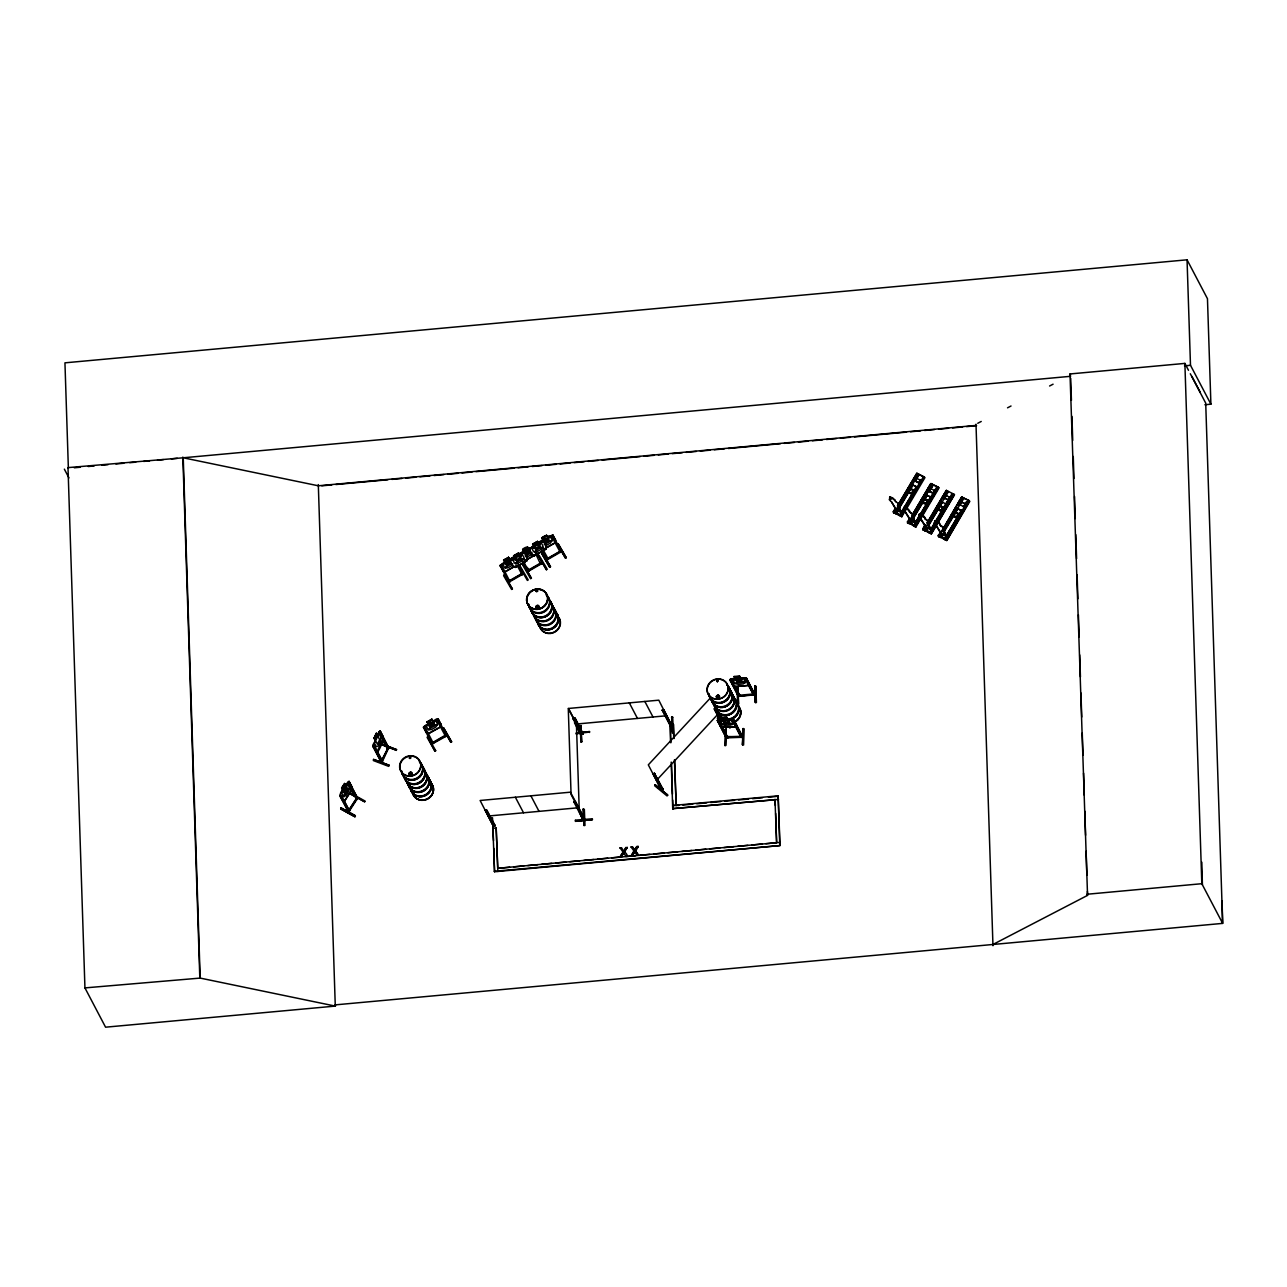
<?xml version="1.0" encoding="UTF-8"?>
<svg xmlns="http://www.w3.org/2000/svg" width="1287" height="1287" viewBox="0 0 1287 1287"><rect width="100%" height="100%" fill="white"/><g stroke="black" fill="none" stroke-linecap="round" stroke-linejoin="round"><path stroke-width="1.5" d="M378.491 734.459L377.734 735.601M508.687 581.74C512.033 581.193 506.547 581.274 508.992 582.303M521.589 574.259C526.528 572.715 518.371 575.804 522.956 572.747M527.043 570.608C532.738 570.286 524.694 567.969 524.308 561.663M535.601 553.587C541.409 565.604 538.754 561.792 542.374 563.256L527.96 571.541M540.62 563.561L542.245 562.532M560.907 551.093L546.525 559.523L547.506 558.156L548.085 559.459L547.506 558.059L548.31 559.137L543.339 550.112M546.589 559.459L547.635 558.703M345.286 790.121L346.927 784.41L346.171 789.558C351.206 786.244 348.89 791.618 345.785 790.894L344.096 796.766L344.932 791.457L341.908 792.181L345.527 789.993M347.538 782.432L349.115 781.434L351.818 786.566L351.528 790.025L344.61 800.707L342.792 800.514L340.058 795.157M342.648 800.417L344.723 800.981L351.785 790.057L351.818 786.566M432.078 743.5C432.416 740.154 433.349 746.267 431.676 742.808M717.438 720.463L718.838 719.53L717.229 720.447L726.351 737.885L727.831 737.757L719.562 721.573L718.017 722.168L719.546 722.136L727.879 737.676M719.932 725.578L722.94 727.364L735.891 726.882L736.405 724.935M721.428 717.519L726.994 717.358L721.428 717.519L722.65 719.674M725.546 745.463L726.109 729.037M726.318 729.359L725.369 729.375L724.774 745.575L725.707 745.543L726.045 729.053M727.992 719.272L726.833 717.438M733.059 721.75L734.604 721.138L733.059 721.75L741.392 737.467L742.872 737.338L733.912 719.803L718.838 719.706M735.891 726.882L736.598 725.112M741.215 737.306L740.765 736.18M741.039 737.306L733.075 721.187M742.47 744.739L743.114 728.555L742.502 744.739L743.58 745.044L744.176 728.844L743.066 728.555M589.398 732.078L575.9 733.815M576.351 732.866L589.526 731.579L576.335 732.914M354.939 816.811L340.685 808.912L354.939 816.762L355.292 815.701L341.007 807.882L355.453 816.022M341.087 808.252L355.292 815.701M581.322 734.153L580.775 735.086L581.627 733.461L568.5 708.461L658.799 700.176L671.476 725.353M583.22 818.757C585.295 819.497 581.595 818.612 583.445 817.165M583.671 817.084C578.555 818.291 585.102 816.634 584.201 819.594L571.074 794.417L568.275 708.445L581.483 734.04L582.705 733.493M410.296 756.949L409.99 758.252M409.861 758.091L410.537 757.013M409.427 773.76L410.537 772.57M409.716 774.388L410.907 774.645L411.373 772.972M411.695 773.841L410.778 772.457M536.116 591.328L536.518 590.492M536.518 607.03L536.582 606.032M717.776 680.823L717.567 680.163M717.889 695.575L716.73 696.364M717.422 681.579L718.21 680.501M716.859 696.396L717.985 697.715M717.808 695.463L719.031 696.862M718.999 696.444L718.243 697.699M357.657 798.294L356.226 799.372L356.933 797.232M356.226 799.372L357.239 797.795M655.196 785.118L667.567 794.948L655.131 784.764L654.681 785.762L667.1 795.977L667.567 794.948M374.614 747.168L382.48 761.035L381.789 762.708L373.021 745.768L378.845 731.949M581.209 734.282L580.501 732.77M575.45 803.925C575.16 798.149 580.952 818.693 583.606 819.642L583.236 816.618L581.531 816.778M584.282 819.24L583.96 817.325M522.892 573.423L508.59 581.611M527.718 571.042L542.277 562.612M529.102 570.865L528.297 569.691L528.844 570.302M559.797 551.914L561.132 551.061M561.357 551.866L560.923 550.45L559.861 551.85M445.254 735.778L446.669 735.07M546.155 540.974L549.549 536.631L547.602 540.62L552.043 540.926L546.83 541.586L545.012 545.061M381.644 760.279C383.687 760.553 379.038 763.931 381.644 760.279L388.272 747.409M388.867 747.747C387.837 752.123 386.309 745.382 388.513 747.425L381.225 762.177M382.191 760.858L380.936 761.791M387.258 748.358L387.886 747.007M538.111 543.243L552.895 534.958L555.598 540.106L554.761 542.969L543.404 549.549M555.517 539.945L554.922 542.969L543.323 549.404M440.057 726.914L440.974 724.195L438.191 718.918L436.068 719.32M440.283 727.058L428.651 733.429L426.142 732.383L428.748 733.574L440.283 727.058L440.894 724.05M526.64 560.746L527.316 557.979M526.737 560.907L527.573 558.043L524.243 552.059L528.812 549.436L530.694 553.008L526.11 555.63M534.459 555.727L531.772 554.665L534.378 555.855L545.688 549.195L546.348 546.412M545.768 549.34L546.605 546.492L543.822 541.2L538.642 543.452L537.548 541.377L532.625 544.16L533.719 546.219L529.07 549.533L531.853 554.81M508.027 563.256L503.297 563.577L507.512 564.012L505.405 568.082L508.767 563.835L512.87 563.963M340.621 793.13L340.106 795.382L348.68 812.081L349.646 810.81M896.685 512.532C897.57 511.936 897.2 511.132 898.101 510.649M911.389 522.731C911.196 522.458 912.081 520.173 912.531 521.332M926.817 529.89C925.787 529.568 927.863 528.056 927.316 528.04M926.962 529.745L926.334 529.617M942.454 536.599C940.733 535.746 944.111 535.199 942.615 534.185M662.725 788.384L661.293 789.832L648.31 764.848L710.183 698.197L721.267 719.304M662.853 789.269L654.311 773.165L653.265 774.307L661.743 790.347L663.014 789.172L662.226 788.754M373.552 759.41L388.931 765.202L373.552 759.41L373.343 760.553L388.706 766.376L388.931 765.202M504.198 574.983L512.451 588.979L511.615 589.446L503.635 575.659L504.295 574.903M504.311 575.209L512.194 588.738M531.209 578.04L530.646 578.764L522.651 564.993L523.31 564.205L531.467 578.281M531.306 578.313L523.246 564.607M541.682 553.442L542.342 552.654L550.498 566.73L549.678 567.197L541.682 553.442L549.662 567.181M542.31 552.67L550.498 566.73M435.778 750.771L427.686 736.647L434.958 751.19L435.585 750.466M942.406 534.411L942.744 534.137M530.517 548.439L527.268 552.332L522.313 552.879L526.528 553.313L525.176 555.904M409.861 758.558L410.875 757.898M536.229 590.62L536.566 591.827L537.789 591.087M536.566 590.958L537.451 591.087L536.406 590.974M536.55 606.772L537.499 605.968M538.32 607.126L536.325 607.11M538.416 607.335L537.387 605.646L538.223 606.177M348.809 809.829L348.085 811.968L357.432 797.506M349.227 810.311L341.328 795.253L340.009 796.267L348.584 812.242L347.908 811.067L349.388 810.263M356.338 799.034L356.853 797.377M342.889 789.961L341.715 792.921L343.597 796.492L345.897 795.704L348.697 791.36L349.404 787.499L347.522 783.928L345.688 785.617L344.594 783.397L341.586 788.046L342.76 790.041L341.731 787.95M748.069 685.408L749.131 683.204L748.23 685.456L735.183 686.647L732.48 684.909M376.335 733.252L374.002 738.207L375.289 740.089L374.453 743.194L376.319 746.766L378.298 745.817L380.469 741.199L380.839 737.194L378.957 733.622L377.461 735.456L376.335 733.252L374.163 738.271M381.225 762.354L373.069 746.814L373.697 745.446M379.375 733.381L380.566 732.223L379.922 733.574L388.014 749.291M382.915 739.623C369.884 764.317 384.427 745.286 382.641 736.18M387.789 748.889L381.483 762.145M388.513 747.425L387.709 748.728M396.042 750.096L380.679 744.272L396.251 750.241M396.219 750.418L396.589 749.565M897.393 510.44L898.487 511.084L897.859 510.344M911.566 522.795L910.182 523.005M927.814 527.75L927.621 527.59M941.682 535.971L942.422 536.406M671.782 725.241L670.559 725.224C674.71 725.015 668.243 723.68 670.591 726.029L662.258 710.327L663.754 709.62L671.894 725.788L670.414 725.884L662.226 709.764M508.236 563.03L511.486 558.88L509.539 562.869M737.95 695.221L740.154 696.17L731.82 680.63L730.292 680.775L731.788 680.067M431.724 724.822L434.909 720.72L432.947 724.678L437.403 725.015L432.175 725.643L428.796 729.874L430.92 725.804L426.689 725.369L431.837 724.854M544.208 544.337L545.559 541.763L541.36 541.328L546.299 540.781M529.874 549.694L528.571 552.171L531.386 552.348M375.16 741.071L374.662 742.583M625.804 847.425L623.905 851.302L625.965 847.763L627.268 847.634L625.965 847.763M636.792 846.428L634.893 850.289L636.952 846.749L638.239 846.621L636.952 846.749M620.334 856.466C628.619 844.916 616.988 859.217 621.621 856.354L623.712 852.75C625.997 858.204 629.697 856.145 624.436 851.769L627.091 847.313M634.893 850.289L632.48 846.814L631.129 846.943C638.802 849.211 628.506 857.062 632.593 855.34L634.7 851.737L637.162 855.26M889.574 497.409L890.668 499.501L889.816 496.782L892.969 498.085L895.72 501.624A5.743 1.223 30.6 0 1 898.342 505.18L901.27 512.178M890.845 499.211A5.743 1.223 30.6 0 0 891.457 501.769L896.219 510.054L901.093 512.483L898.165 505.485M895.72 501.624L894.626 499.517M907.592 491.023L894.497 513.191L893.291 511.631L895.639 507.641L893.934 512.821M893.387 512.66L895.366 509.218M897.425 505.839L916.859 473.246L897.57 505.904M895.382 509.99L893.822 512.644L901.817 516.779M896.621 508.735L894.272 512.709L893.291 511.631M897.345 507.995L917.631 473.97L916.955 473.455L924.983 477.557L901.785 516.763M909.571 487.612L915.636 477.38M895.35 512.001L897.586 513.095C900.385 517.406 895.784 510.939 896.251 513.69L895.35 512.001L907.866 491.151M909.925 487.773L911.888 484.33M913.947 480.952L915.926 477.509M897.972 508.317L908.043 491.264M910.07 487.853L912.081 484.443M914.092 481.032L916.103 477.622M898.68 514.446L895.559 511.647L897.216 513.256M898.76 508.703L912.869 484.829M918.982 474.646L914.88 481.418L919.079 474.678L918.114 474.211M898.905 508.767L913.03 484.909M903.699 507.705L907.496 509.073L909.684 512.21A5.743 1.223 30.6 0 1 912.29 515.765L915.218 522.763L910.343 520.35L905.404 512.355A5.743 1.223 30.6 0 1 904.809 509.797C901.013 504.214 910.118 509.073 909.861 511.904A5.743 1.223 30.6 0 1 912.467 515.476L915.395 522.458L910.52 520.045L905.581 512.049A5.743 1.223 30.6 0 1 904.986 509.491L903.876 507.4M923.471 476.817L899.372 515.588L916.376 486.518M918.419 483.14L920.398 479.697M901.849 512.29L916.955 486.711M918.966 483.301L920.977 479.89M899.71 510.263L902.943 511.277L900.45 515.781L900.031 514.961L901.125 516.264M903.249 510.875L912.483 495.608M915.33 490.411L917.518 487.081M919.352 483.59L921.54 480.26M903.731 511.132L924.163 476.866L916.859 473.246M900.852 516.312L924.163 476.866M912.708 514.494L930.984 483.542L938.287 487.162L914.8 526.496L915.926 527.059L907.415 521.911C915.282 509.491 902.863 531.064 909.684 519.61M912.563 514.414L930.646 483.687L938.545 487.483L922.425 514.768M907.946 522.924L909.507 520.27M911.952 516.216L930.984 483.542M910.762 519.031L908.413 523.005L907.415 521.911M911.469 518.291L931.691 484.234M921.717 501.303L908.622 523.471L907.528 522.94M923.712 497.892L929.777 487.66M909.957 521.943L921.991 501.447M924.05 498.069L926.029 494.626M928.072 491.248L930.051 487.805M912.113 518.597L922.184 501.544M924.195 498.133L926.206 494.723M928.217 491.312L930.244 487.902M910.311 523.326L911.373 523.503L910.359 522.812M926.994 495.109L912.901 518.983L927.171 495.189M929.005 491.698L933.188 484.958L929.15 491.779M910.697 523.616L909.491 522.281L912.612 525.096L911.92 523.037L909.684 521.927L912.821 524.742M911.646 520.978L911.759 520.704M941.843 510.456L930.598 529.6L925.723 527.187L920.784 519.192A5.743 1.223 30.6 0 1 920.189 516.634C916.392 511.036 925.498 515.894 925.24 518.741A5.743 1.223 30.6 0 1 927.847 522.297L930.774 529.295L925.9 526.882L920.961 518.886A5.743 1.223 30.6 0 1 919.964 518.098M913.561 525.9L930.694 496.911M932.56 493.42L934.716 490.09M936.984 486.695L937.66 487.13L936.984 486.615L913.416 525.82M915.974 522.586L931.08 497.007M933.091 493.597L935.102 490.186M915.25 526.544L914.719 525.546L917.068 521.557L913.85 520.559M926.608 505.888L914.719 525.546M929.455 500.707L931.643 497.361M933.493 493.886L935.681 490.54M915.234 526.624L920.285 518.017M922.296 514.687L938.416 487.323L939.108 487.837L915.861 527.043M915.379 526.705L920.414 518.178M930.598 529.6L927.67 522.602A5.743 1.223 30.6 0 0 925.063 519.047L924.13 516.634M953.78 494.16L954.487 494.675L931.321 533.896L923.326 529.761L922.795 528.748L925.144 524.758L923.052 529.842M926.93 522.956L946.363 490.363L953.924 494.305L937.805 521.589M925.321 526.383L923.439 529.938M927.316 523.053L946.363 490.363M927.46 523.117L946.524 490.669L925.015 528.603L925.755 530.807L926.592 530.131M926.125 525.852L923.776 529.842L922.795 528.748M928.313 523.616L937.37 508.268M939.381 504.858L941.392 501.463M943.419 498.053L948.02 491.425M924.468 530.55L926.479 527.139M928.345 523.648L937.563 508.381M939.43 504.89L941.585 501.56M943.451 498.069L947.441 491.232M926.737 527.091L924.854 530.646M928.747 523.761L948.422 491.714M928.892 523.825L941.971 501.657M943.998 498.246L946.009 494.835M928.281 525.82L942.374 501.946M944.385 498.536L946.395 495.125M926.511 530.405L926.013 529.761M928.426 525.884L942.551 502.027M944.529 498.6L946.572 495.205M927.09 530.212L925.063 528.764L927.991 531.917L924.854 529.118M934.619 520.849L938.85 522.94L940.524 525.691A5.743 1.223 30.6 0 1 943.146 529.247L946.074 536.245L941.199 533.832L936.244 525.836A5.743 1.223 30.6 0 1 935.649 523.278L934.684 520.672M943.902 507.078L949.903 496.814M931.209 529.343L942.422 510.649M944.304 507.175L952.107 493.5M934.764 524.581L929.809 533.156L934.941 524.662M936.775 521.171L946.846 504.118L936.92 521.251M952.975 493.935L929.343 532.818M935.665 524.855L930.308 533.413L935.215 524.806M934.555 521.187L937.306 521.46L947.296 504.343M949.356 500.965L952.332 495.817M937.419 521.492L953.522 494.208M935.794 524.999L930.228 533.365M954.391 494.642L931.289 533.88M939.43 523.6L937.306 521.46M940.524 525.691L939.607 523.294M938.255 535.392L941.183 531.692L939.253 536.486L938.255 535.392L938.802 536.406L946.798 540.54L969.384 500.965M938.513 536.502L961.486 497.168L969.143 500.643L961.823 497.023L938.915 536.599M940.926 533.188L961.823 497.023M941.199 533.832L936.421 525.53A5.743 1.223 30.6 0 1 935.44 524.742M943.339 530.067L956.563 507.963L943.5 530.131M958.429 504.488L962.065 497.377M939.381 536.936L941.489 533.542M958.606 504.552L962.467 497.667M939.944 537.194L941.762 533.687M943.821 530.308L956.868 508.108M958.928 504.729L960.89 501.286M942.213 533.735L940.717 537.58M943.966 530.373L963.883 498.359M944.352 530.469L957.448 508.317M959.458 504.906L961.486 501.496M941.907 536.743L943.468 538.577L940.33 535.762L941.987 537.065M943.741 532.464L958.011 508.671M959.861 505.18L962.049 501.85M941.569 537.065L940.54 535.408L943.661 538.223M945.285 537.596L957.319 517.101M959.378 513.722L961.341 510.279M963.4 506.901L966.376 501.753M945.43 537.676L957.512 517.213M959.523 513.803L961.534 510.392M963.545 506.981L965.556 503.571M968.371 500.546L944.224 539.269L945.366 539.832M962.322 510.778L945.285 539.816L962.499 510.842M964.333 507.368L966.344 503.957M964.478 507.432L966.521 504.021M969.256 500.804L945.768 540.057L962.773 510.987M964.832 507.609L967.808 502.461M945.832 540.073L969.143 500.643M969.867 501.303L946.765 540.54M627.268 847.634L624.436 851.769M631.322 855.469L634.024 850.948M635.408 850.755C644.417 862.049 630.035 848.825 638.079 846.299M635.585 851.077L638.239 846.621M493.227 833.783L492.503 817.695M580.984 725.643L581.772 741.811L580.839 741.907L580.26 725.755M341.747 788.127L344.755 783.493L345.608 785.311M342.728 789.864L340.556 793.13L349.115 781.434M345.527 785.537L347.699 782.399M348.15 783.67L349.469 782.673L348.648 783.944L356.982 799.388M341.007 807.882L340.701 808.96M350.868 793.226L350.354 794.015L364.607 801.865L365.122 801.077L350.836 793.21M348.89 809.99L356.016 798.97M357.319 797.843L348.053 811.743L349.597 810.665M348.68 812.081L357.641 798.213L348.954 781.338M655.131 784.764L667.744 795.269M522.329 561.18L527.67 570.978M431.756 743.58L433.14 742.647M409.604 757.287L409.298 758.333M536.196 590.653L537.451 590.218M536.904 591.296L537.258 590.427M716.939 680.308L717.213 681.708M381.917 762.435L388.803 747.618M508.944 582.239L500.064 565.492L504.794 561.969L503.603 560.086L508.59 557.432L503.603 560.086M520.382 553.233L519.079 554.794M539.51 541.827L538.384 543.323L541.216 542.696L543.082 546.267L541.425 549.195L536.84 551.785L533.574 551.64L531.708 548.069L533.832 546.042M515.331 567.422L526.801 560.746L515.331 567.422L512.821 566.377L510.038 561.084C510.038 557.544 529.52 551.576 522.667 553.153M513.786 555.694L514.88 557.754L510.038 561.084M529.166 549.678L530.389 547.989M446.042 734.7C446.718 739.542 443.468 732.544 446.927 735.794L432.126 744.015L423.439 727.252L428.201 723.761M424.742 725.836L423.439 727.252M492.776 824.935C494.948 822.988 495.752 827.332 493.146 826.125M493.146 825.53L494.755 825.948M738.127 695.205L740.138 695.607M738.432 695.768L729.97 679.616M753.683 695.012L755.179 694.224L738.32 696.412L729.777 679.6L735.183 678.458M754.97 694.867L746.428 678.056L731.177 678.748M364.671 801.672L350.209 793.661M725.723 736.598L727.605 736.55L727.654 737.741L725.739 737.242L726.351 737.885L742.744 737.258L733.735 719.835L731.724 719.417M717.438 720.286L725.884 737.161L727.895 737.113M742.744 737.258L726.077 736.502M653.699 774.661L654.745 773.519M727.847 719.353L730.952 719.916L732.834 723.487L730.855 725.096L725.675 725.241L722.087 723.777L714.092 708.783L715.138 707.657L721.685 719.658M720.656 720.8L714.526 709.137L715.572 708.011M717.567 717.921L721.17 719.996L718.001 717.454M720.43 720.607L717.438 718.146L718.066 717.438M662.902 789.076L661.759 789.574M729.681 728.04L730.485 727.67M656.483 780.405L718.339 713.754M896.991 512.709L896.508 512.628M738.963 680.55L742.76 678.362L740.395 680.887L745.286 682.737L739.494 681.386L735.665 683.687L738.094 681.08L733.445 679.295L738.77 680.485M521.798 553.458L523.906 551.431L522.812 549.356M540.83 541.907L542.937 539.864L541.65 537.837C546.927 533.783 547.345 537.709 552.75 535.086M514.8 557.609L512.676 559.62L514.543 563.191L517.808 563.336L522.393 560.746L524.05 557.834L522.168 554.263L519.385 555.003M896.09 512.644L896.717 512.886M923.953 516.94L919.079 514.527M580.517 732.947L580.775 734.797M378.845 732.094L380.196 730.952L382.882 736.084L382.995 739.735M379.021 732.158L380.132 731.145M508.285 581.048L508.751 582.255L523.375 573.873L517.921 563.513M509.732 581.145L509.443 580.308L510.247 581.386M509.974 581.644L501.93 565.926L500.305 566.216L501.657 565.443M542.02 562.853L541.586 562.081L542.374 563.256M542.519 563.239L536.952 552.815M446.428 735.392L431.837 743.452M661.019 789.414L662.821 788.545M538.256 607.432L537.451 607.689M410.328 758.156L410.537 757.786M525.74 556.788L527.799 553.137L532.319 553.024M729.777 679.777L731.306 678.812M541.747 537.982L546.637 535.183M523.712 551.447L522.619 549.388C527.96 544.272 528.378 550.627 533.783 546.364M539.398 541.811L542.744 539.897M508.365 557.432L509.459 559.491L514.607 557.174L512.725 557.625M523.825 551.27L520.286 553.217L533.719 546.637M538.368 543.967L539.993 543.677M551.64 536.373L553.265 536.068L551.914 536.84L560.328 552.445M519.321 555.534L520.672 554.761M532.609 547.924L537.435 547.377L540.685 543.259L538.738 547.216L543.178 547.554L537.966 548.182L534.668 552.445L536.695 548.359L532.448 548.005L533.96 547.088M545.157 544.079L549.726 541.457L547.844 537.886L543.275 540.508L546.428 546.573M511.663 563.706L507.094 566.328L505.212 562.757L509.797 560.135L512.982 566.264M545.961 545.608L550.53 542.985L552.171 540.057L550.305 536.486L547.522 537.242L546.428 535.183M512.467 565.234L507.898 567.857L504.649 567.728L502.767 564.156L504.89 562.113L503.796 560.054M526.914 557.158L531.499 554.552M513.481 566.94L505.26 571.653L502.75 570.608L505.437 571.669L516.859 565.218M524.292 560.955L535.875 554.52L524.372 561.116M557.287 544.095L565.443 558.172L566.264 557.705L558.268 543.934L557.368 544.063M520.221 566.2L519.224 566.344L527.38 580.421L528.217 579.954L520.189 566.167M538.239 555.662L546.412 569.739L547.232 569.256L539.205 555.485M538.416 555.984L539.253 555.501M547.812 558.252L559.443 551.608M509.765 580.501L521.38 573.857L521.862 574.742M528.78 569.819L540.395 563.159M514.591 557.625L513.593 555.711L518.516 552.943L519.465 555.164L522.699 553.056M513.883 555.839L518.468 553.249M543.822 541.2L530.276 547.972M534.282 555.711L545.833 549.195M428.008 723.793L426.994 721.878L431.917 719.095L432.915 721.01M427.284 721.991L431.869 719.401M432.786 721.17L436.18 719.369M424.839 725.852L438.191 718.918M437.017 720.463L438.642 720.173L437.29 720.945L445.688 736.55L444.723 735.537L433.156 742.277M442.792 728.136L450.772 742.309L451.608 741.827L443.677 728.008L451.56 741.811M442.873 728.49L443.709 728.024M450.884 742.181L451.512 741.827M977.734 423.278L981.241 421.46M1007.528 407.818L1011.035 406M1049.581 386.003L1053.088 384.186M992.937 944.481L1087.547 895.382L1087.418 891.376M541.36 549.629L547.039 560.054L546.299 558.719M509.282 580.373L510.022 581.708M532.786 612.178L532.85 612.049A10.698 9.878 -27.7 0 0 547.844 620.141A10.698 9.878 -27.7 0 0 550.723 603.49M405.807 778.892L405.92 778.86A10.666 9.862 -27.7 0 0 420.769 786.647A10.666 9.862 -27.7 0 0 423.648 770.044A10.763 9.942 -27.7 0 1 420.849 786.824A10.763 9.942 -27.7 0 1 405.92 778.86M432.673 742.149L433.639 743.162L433.075 742.116M558.188 543.951L566.232 557.673M538.529 555.855L546.412 569.739M565.54 558.043L557.512 544.288M442.985 728.362L450.965 742.149M546.878 560.022L561.422 551.624L552.67 534.925M521.299 573.696L522.216 574.629L521.525 573.375M942.937 534.636L943.274 534.395M942.357 536.309L941.344 535.875M582.866 732.753L583.011 734.057L574.999 717.76L572.651 717.953L581.451 734.909M670.817 742.824L670.559 725.144M755.099 694.916L754.536 693.516L753.104 694.546M754.552 694.417L754.536 693.613M720.221 720.205L722.65 719.497L721.653 717.583M531.274 548.037L528.474 548.809L527.397 546.734M509.459 559.491L512.242 558.735M580.839 741.875L581.772 741.811M737.113 688.046L737.998 687.998L738.529 704.118L737.58 704.214L737.113 688.046L737.998 687.998M583.011 734.057L583.124 732.898M740.878 736.051L742.953 736.695L726.045 737.242M410.794 774.436L409.363 773.632M349.501 810.81L348.455 810.038M387.87 746.862L388.722 747.956L380.019 732.013M581.837 734.089L583.172 733.88L575.016 718.323L573.471 717.905M662.258 710.327L663.786 710.183M672.361 733.172L671.669 717.052L672.281 724.468M673.294 731.611L672.699 717.261L671.621 717.052M671.911 717.309L672.731 717.293M494.948 825.305L486.615 809.78L485.086 809.925L493.275 826.029L480.115 800.482L570.414 792.181L584.137 817.792M485.102 810.488L486.631 810.327L494.98 825.868L493.275 826.029M573.841 801.785L575.369 801.64L583.574 817.888L582.03 817.888L573.841 801.785L575.402 802.187M583.284 809.073L584.346 809.298L584.99 825.417L584.041 825.498L583.284 809.073L584.041 825.498M575.273 820.157L592.374 818.789L592.406 819.69L575.482 821.347L592.39 819.626M1204.889 404.745L1210.906 404.182L1207.463 298.697L1187.048 259.813L64.945 362.837L68.372 468.339L68.002 467.615L183.237 457.786L200.177 978.088L335.28 1006.096L335.247 1004.874L1222.65 923.39L1222.071 900.755M1087.547 895.382L1070.012 373.954L1184.877 363.401L1188.496 370.302M74.324 467.792L80.261 467.245M88.176 466.521L94.128 465.974M102.043 465.25L107.979 464.704M115.91 463.98L123.825 463.24M129.762 462.693L135.714 462.162M143.629 461.422L149.565 460.875M157.497 460.151L163.433 459.604M171.348 458.88L177.3 458.333M1070.639 376.303L183.237 457.786L318.339 485.794L976.029 425.418M1184.507 365.862L1190.491 365.299L1210.906 404.182M321.798 485.826L331.805 484.909M335.81 484.539L387.886 479.761M391.891 479.391L401.898 478.474M405.904 478.104L415.91 477.187M419.916 476.817L429.938 475.9M433.944 475.53L443.951 474.613M447.956 474.243L457.963 473.326M461.969 472.956L471.991 472.039M475.997 471.669L514.044 468.178M518.05 467.808L528.056 466.891M532.062 466.521L542.068 465.604M546.074 465.234L556.097 464.317M560.086 463.947L570.109 463.03M574.115 462.66L584.121 461.743M588.127 461.373L598.149 460.456M602.139 460.086L640.186 456.595M644.192 456.225L654.214 455.308M658.22 454.938L668.226 454.021M672.232 453.651L682.239 452.734M686.244 452.364L696.267 451.447M700.273 451.077L710.279 450.16M714.285 449.79L724.291 448.873M728.297 448.503L780.372 443.725M784.378 443.355L794.385 442.438M798.39 442.068L808.397 441.151M812.403 440.781L822.425 439.864M826.431 439.494L836.437 438.577M840.443 438.207L850.45 437.29M854.455 436.92L906.531 432.142M910.536 431.772L920.543 430.839M924.549 430.485L934.555 429.552M938.561 429.198L948.583 428.265M952.589 427.911L962.596 426.978M966.601 426.624L976.608 425.691M734.974 678.587L733.96 676.495L739.526 675.981L740.524 677.895L744.127 677.75M745.318 678.828L746.846 678.683L745.334 679.391L753.378 694.53M735.183 686.486L748.23 685.456M755.871 686.341L754.793 686.116L755.871 686.357L756.402 702.477L755.453 702.573L754.761 686.116L755.453 702.573M739.928 695.205L753.088 693.999M755.292 702.235L754.89 686.132M576.673 724.018L666.956 715.717M673.97 738.577L673.519 724.758L669.98 724.581L670.559 742.342M670.237 725.064L673.519 724.758M488.288 816.022L578.587 807.737M497.715 867.551L496.187 827.991L492.905 828.297L494.546 871.766L780.002 845.559L778.152 795.816L672.618 805.501L678.844 805.437M682.818 805.067L692.776 804.166M696.766 803.796L706.724 802.879M710.697 802.509L720.656 801.592M724.645 801.238L734.604 800.321M738.577 799.951L748.535 799.034M752.525 798.68L762.483 797.763M768.452 797.216L776.415 796.476M671.203 762.081L672.715 808.638L778.506 799.436M672.715 808.638L774.533 799.79M621.492 847.827L620.141 847.956L621.492 847.827L623.905 851.302M631.129 846.943L632.48 846.814M637.001 854.938L638.368 854.825M499.742 868.146L509.749 867.229M513.754 866.859L523.761 865.942M527.767 865.572L537.773 864.655M541.763 864.285L551.769 863.368M555.775 862.998L565.781 862.081M569.787 861.711L579.793 860.794M583.799 860.424L593.806 859.507M597.795 859.137L607.802 858.22M611.808 857.85L621.814 856.933M625.82 856.563L635.826 855.646M639.832 855.276L649.838 854.359M653.828 853.989L663.835 853.072M667.84 852.702L677.847 851.785M681.853 851.415L691.859 850.498M695.865 850.128L705.871 849.211M709.861 848.841L719.867 847.924M723.873 847.57L733.88 846.637M737.885 846.283L747.892 845.35M751.898 844.996L761.904 844.063M765.894 843.709L775.9 842.792M494.305 871.283L780.002 845.559M1086.952 894.256L1201.817 883.702L1222.65 923.39L1205.71 403.104L1190.314 373.761M68.002 467.615L84.942 987.901L200.177 978.088M412.387 791.232L412.339 791.087A10.763 9.942 -27.7 0 0 427.284 799.05A10.763 9.942 -27.7 0 0 430.18 782.303A10.666 9.862 -27.7 0 1 427.187 798.873A10.666 9.862 -27.7 0 1 412.371 790.974M723.085 718.516L726.415 718.419L723.085 718.516A10.891 10.055 -27.7 0 1 719.095 715.154M735.714 726.833L722.94 727.187L720.125 725.385M727.686 736.711L740.862 736.341M536.422 606.82L537.564 607.898M717.647 679.97L717.889 680.791M717.454 681.724L716.666 680.437L718.226 680.324M756.289 702.445L755.775 686.325M581.788 817.39L584.314 818.114M494.305 824.694L494.626 826.077M738.625 696.396L755.035 694.803L746.267 678.104M922.908 529.777L923.905 530.276M924.275 530.437L925.466 530.952M928.941 532.721L929.906 533.188M938.336 536.389L939.478 536.952M945.688 540.009L944.996 538.738L945.43 539.543M744.079 677.815L746.428 678.056M377.606 751.335L375.724 750.884L373.117 745.623M889.928 497.072L894.449 499.823M896.267 512.886L897.087 513.014M897.023 512.451L897.2 512.516M718.114 695.463L719.015 696.299M717.583 697.634L716.875 697.184L717.728 697.699M540.749 563.384L541.039 563.947M522.023 574.645L517.213 565.524M923.953 477.075L901.173 516.36M380.196 730.952L388.803 747.988M375 740.122L374.115 738.111M387.178 748.519L388.32 749.034L387.258 748.68M373.584 743.564L373.021 745.768M373.069 746.814L374.244 745.64L382.496 761.421M380.855 761.952L381.998 762.467M389.108 765.54L373.648 759.732M512.821 566.377L515.427 567.294M897.779 510.472L898.487 511.116L897.747 510.746M895.961 513.835L895.221 513.368L918.516 474.308M900.546 510.826L903.474 512.29L902.943 511.277M944.69 534.041L948.455 536.052L944.063 533.88M928.603 527.22L932.978 529.407L931.885 528.104L932.303 528.909M941.376 533.526L946.251 535.939L943.323 528.957A5.743 1.223 30.6 0 0 940.7 525.386M914.687 521.122L917.615 522.57L917.068 521.557M357.641 798.213L356.596 797.441M933.204 484.958L932.512 484.443L909.346 523.664L910.054 524.179M720.672 720.479L717.438 718.146M538.207 605.887L538.642 606.756M387.419 749.018L382.11 738.561M631.29 847.264L634.185 851.27M620.141 847.956L623.198 852.284M753.329 694.964L753.651 694.288M891.457 501.769L896.395 509.765M523.375 573.873L522.731 572.715L523.294 574.115M512.676 557.368L500.064 565.492M509.507 559.185L508.494 557.271M537.548 541.377L532.625 544.16M519.514 554.858L518.516 552.943M423.696 727.975L425.321 727.702L433.413 743.484M434.958 751.238L427.107 737.354L427.718 736.631M1191.891 376.383L1200.176 392.149M1070.012 373.954L1070.607 375.08M965.218 507.287L958.011 503.86M951.318 497.972L944.111 494.546M958.429 518.774L951.222 515.347M947.393 504.601L940.202 501.19M945.302 508.14L938.094 504.713M935.939 491.135L928.731 487.725M921.814 480.855L914.607 477.429M927.573 505.292L920.366 501.866M940.62 531.418L941.151 532.432M915.797 491.023L908.59 487.596M913.448 494.996L906.241 491.586M930.63 533.381L929.536 532.078L929.954 532.898M919.256 514.221L920.366 516.328A5.743 1.223 30.6 0 0 919.24 517.39M927.3 529.874L928.2 531.563M748.037 684.008L753.474 694.385M734.185 676.544L735.199 678.635L732.753 679.52L734.62 683.091L738.207 684.378L743.387 683.896L745.366 682.11L743.484 678.539L740.379 678.152L739.526 676.158M735.424 686.985L740.154 696.17M738.529 704.118L737.837 687.676M743.307 728.796L742.599 744.771M779.906 842.422L497.747 868.323M644.835 701.447L652.992 717.004M629.311 702.879L637.483 718.436M547.731 558.091L548.31 559.137M537.419 541.537L538.497 543.597M654.311 773.165L662.918 789.317M532.818 544.128L533.912 546.203M529.247 549.469L532.014 554.713M524.629 552.863L527.397 558.124M528.7 569.642L529.279 570.688M517.728 553.877L514.784 555.55M500.241 565.411L502.992 570.656M574.452 722.731L580.871 735.134M634.7 851.737L632.593 855.34M623.712 852.75L621.621 856.354M530.887 795.816L539.044 811.373M515.363 797.232L523.536 812.789M438.047 719.031L446.734 735.955M492.905 828.297L493.532 840.491M431.788 719.256L432.866 721.315L435.666 720.575L437.548 724.147L435.891 727.058L431.306 729.649L428.04 729.504L426.158 725.932L428.281 723.905L427.187 721.846M423.616 727.187L426.383 732.432M497.844 871.46L496.187 827.991M376.287 733.477L377.284 735.392M348.986 782.399L357.689 798.455M350.868 788.851L356.724 799.645M344.466 801.898L349.002 810.537M64.35 469.144L68.951 477.911M84.942 987.901L105.566 1027.187L335.44 1006.08L335.408 1004.857M575.45 821.219L575.45 820.446M672.425 728.056L672.57 731.643M589.526 731.579L589.559 732.48M580.871 725.418L581.499 741.521M573.23 717.889L573.294 719.353M1187.048 259.813L1190.491 365.299M1184.877 363.401L1201.817 883.702M1070.72 378.314L1071.428 400.354M1071.958 416.393L1072.731 440.444M1073.261 456.483L1073.969 478.523M1074.565 496.557L1075.272 518.597M1075.803 534.636L1076.592 558.687M1077.106 574.726L1077.895 598.777M1078.409 614.8L1079.133 636.856M1079.713 654.89L1080.437 676.93M1080.951 692.969L1081.74 717.02M1082.254 733.043L1082.978 755.099M1083.574 773.133L1084.281 795.173M1084.812 811.212L1085.584 835.263M1086.115 851.286L1086.888 875.337M975.996 424.195L992.969 945.704M778.152 795.816L779.761 845.06M775.401 805.598L774.967 799.243L776.624 842.712L775.659 813.416M739.832 695.044L739.977 696.187M674.678 760.295L676.158 805.678L674.42 759.797M673.278 724.275L673.728 738.094M671.524 764.542L672.49 794.143M672.683 800.064L672.972 809.121M576.431 724.002L579.23 809.973M493.79 848.31L494.546 871.766M318.307 484.572L335.28 1006.096M182.851 457.062L199.791 977.364M1201.833 862.193L1202.412 884.829M548.809 599.485A10.891 10.055 -27.7 0 1 545.881 616.425A10.891 10.055 -27.7 0 1 530.775 608.365M548.841 599.839A10.73 9.926 -27.7 0 1 547.168 615.862A10.73 9.926 -27.7 0 1 531.499 611.164M550.563 603.233A10.666 9.862 -27.7 0 1 547.683 619.851A10.666 9.862 -27.7 0 1 532.866 611.952M546.444 594.964A10.891 10.055 -27.7 0 1 543.516 611.92A10.891 10.055 -27.7 0 1 528.41 603.86M550.209 601.045A10.73 9.926 -27.7 0 1 544.288 616.376A10.73 9.926 -27.7 0 1 530.678 607.882M546.589 595.543A10.73 9.926 -27.7 0 1 543.693 612.258A10.73 9.926 -27.7 0 1 528.796 604.311M548.696 599.259A10.891 10.055 -27.7 0 1 545.768 616.2A10.891 10.055 -27.7 0 1 530.662 608.14M546.219 594.819A10.73 9.926 -27.7 0 1 544.546 610.842A10.73 9.926 -27.7 0 1 528.86 606.161M555.244 611.711A10.891 10.055 -27.7 0 1 552.3 628.651A10.891 10.055 -27.7 0 1 537.194 620.591M558.912 617.599A10.73 9.926 -27.7 0 1 552.976 632.931A10.73 9.926 -27.7 0 1 539.366 624.436M555.26 612.065A10.73 9.926 -27.7 0 1 553.587 628.088A10.73 9.926 -27.7 0 1 537.918 623.407M558.719 617.39A10.666 9.862 -27.7 0 1 552.815 632.609A10.666 9.862 -27.7 0 1 539.301 624.179M552.622 605.791A10.666 9.862 -27.7 0 1 548.021 620.479A10.666 9.862 -27.7 0 1 533.655 615.138M552.863 607.191A10.891 10.055 -27.7 0 1 551.174 623.439A10.891 10.055 -27.7 0 1 535.279 618.693M556.627 613.272A10.73 9.926 -27.7 0 1 551.994 628.056A10.73 9.926 -27.7 0 1 537.532 622.683M553.008 607.77A10.73 9.926 -27.7 0 1 550.128 624.485A10.73 9.926 -27.7 0 1 535.215 616.537M555.115 611.486A10.891 10.055 -27.7 0 1 552.187 628.442A10.891 10.055 -27.7 0 1 537.081 620.382M552.638 607.062A10.73 9.926 -27.7 0 1 550.965 623.069A10.73 9.926 -27.7 0 1 535.279 618.387M424.807 770.897A10.73 9.926 -27.7 0 1 416.393 784.282A10.73 9.926 -27.7 0 1 404.134 775.401M421.927 766.634A10.73 9.926 -27.7 0 1 423.68 768.564M421.895 766.28A10.891 10.055 -27.7 0 1 418.967 783.22A10.891 10.055 -27.7 0 1 403.861 775.16M423.793 770.302A10.698 9.878 -27.7 0 1 422.136 786.244A10.698 9.878 -27.7 0 1 406.515 781.579M419.642 761.984A10.891 10.055 -27.7 0 1 417.953 778.233A10.891 10.055 -27.7 0 1 402.059 773.487M421.557 765.91A10.73 9.926 -27.7 0 1 419.884 781.933A10.73 9.926 -27.7 0 1 404.198 777.251M421.428 764.269A10.73 9.926 -27.7 0 1 415.492 779.6A10.73 9.926 -27.7 0 1 401.882 771.106M421.782 766.055A10.891 10.055 -27.7 0 1 418.854 783.011A10.891 10.055 -27.7 0 1 403.732 774.951M419.53 761.775A10.891 10.055 -27.7 0 1 417.841 778.008A10.891 10.055 -27.7 0 1 401.93 773.262M419.305 761.631A10.73 9.926 -27.7 0 1 417.632 777.638A10.73 9.926 -27.7 0 1 401.946 772.956M428.314 778.506A10.891 10.055 -27.7 0 1 426.624 794.755A10.891 10.055 -27.7 0 1 410.73 790.009M423.97 770.672A10.666 9.862 -27.7 0 1 422.313 786.598A10.666 9.862 -27.7 0 1 406.74 781.933M430.228 782.448A10.73 9.926 -27.7 0 1 428.555 798.471A10.73 9.926 -27.7 0 1 412.87 793.789M427.831 776.174A10.891 10.055 -27.7 0 1 421.814 791.714A10.891 10.055 -27.7 0 1 408.027 783.107M427.976 778.152A10.73 9.926 -27.7 0 1 426.303 794.176A10.73 9.926 -27.7 0 1 410.617 789.478M427.847 776.511A10.73 9.926 -27.7 0 1 423.198 791.296A10.73 9.926 -27.7 0 1 408.751 785.907M428.201 778.297A10.891 10.055 -27.7 0 1 426.512 794.529A10.891 10.055 -27.7 0 1 410.617 789.784M427.718 775.948A10.891 10.055 -27.7 0 1 421.702 791.489A10.891 10.055 -27.7 0 1 407.899 782.882M427.461 775.788A10.73 9.926 -27.7 0 1 421.525 791.119A10.73 9.926 -27.7 0 1 407.915 782.625M428.346 778.86A10.73 9.926 -27.7 0 1 427.799 794.047A10.73 9.926 -27.7 0 1 412.13 792.535M934.716 524.034A5.743 1.223 30.6 0 1 934.989 522.779M729.23 689.301A10.891 10.055 -27.7 0 1 727.541 705.533A10.891 10.055 -27.7 0 1 711.647 700.788M732.721 694.964A10.666 9.862 -27.7 0 1 728.104 709.668A10.666 9.862 -27.7 0 1 713.738 704.311M731.161 693.226A10.763 9.942 -27.7 0 1 729.488 709.282A10.763 9.942 -27.7 0 1 713.786 704.584M728.748 686.952A10.891 10.055 -27.7 0 1 722.747 702.493A10.891 10.055 -27.7 0 1 708.944 693.886M728.876 688.947A10.714 9.894 -27.7 0 1 727.203 704.938A10.714 9.894 -27.7 0 1 711.566 700.257M728.748 687.306A10.714 9.894 -27.7 0 1 726.447 700.53A10.714 9.894 -27.7 0 1 712.564 700.932M710.81 699.018A10.714 9.894 -27.7 0 1 709.234 694.127M729.118 689.076A10.891 10.055 -27.7 0 1 727.428 705.308A10.891 10.055 -27.7 0 1 711.534 700.562M726.865 684.781A10.891 10.055 -27.7 0 1 725.176 701.029A10.891 10.055 -27.7 0 1 709.282 696.283M726.64 684.636A10.73 9.926 -27.7 0 1 724.967 700.659A10.73 9.926 -27.7 0 1 709.282 695.977M729.262 689.655A10.73 9.926 -27.7 0 1 728.715 704.842A10.73 9.926 -27.7 0 1 713.046 703.313M733.429 697.602A10.714 9.894 -27.7 0 1 732.882 712.757A10.714 9.894 -27.7 0 1 717.245 711.244M733.059 696.878A10.73 9.926 -27.7 0 1 732.512 712.049A10.73 9.926 -27.7 0 1 716.843 710.537M735.665 701.528A10.891 10.055 -27.7 0 1 738.336 712.419A10.891 10.055 -27.7 0 1 728.651 719.626M720.993 717.342A10.891 10.055 -27.7 0 1 719.224 715.379M735.537 701.302A10.891 10.055 -27.7 0 1 738.223 712.21A10.891 10.055 -27.7 0 1 728.539 719.401M735.295 701.174A10.714 9.894 -27.7 0 1 737.934 711.904A10.714 9.894 -27.7 0 1 728.41 718.999M723.085 718.13A10.714 9.894 -27.7 0 1 719.111 714.816M733.413 697.232A10.891 10.055 -27.7 0 1 732.85 712.628A10.891 10.055 -27.7 0 1 716.956 711.084M733.284 697.007A10.891 10.055 -27.7 0 1 732.737 712.403A10.891 10.055 -27.7 0 1 716.843 710.874M731.322 693.661A10.698 9.878 -27.7 0 1 731.788 707.834A10.698 9.878 -27.7 0 1 716.923 709.185M735.697 701.882A10.73 9.926 -27.7 0 1 731.499 719.143M739.333 707.4A10.763 9.942 -27.7 0 1 735.923 721.508M524.147 559.105L518.918 559.732L515.637 564.012L517.664 559.909L513.416 559.572L518.404 558.928L521.653 554.81L519.691 558.767L524.147 559.105M720.913 720.43L725.595 722.522C719.706 725.257 725.9 725.981 726.914 722.908L732.737 724.549L727.879 722.441L730.212 720.157L726.56 722.039L720.913 720.43M409.089 773.423C411.245 778.812 413.4 769.063 409.089 773.423M536.003 606.611C538.159 612.001 540.315 602.252 536.003 606.611M716.425 696.428C718.58 701.817 720.736 692.068 716.425 696.428M376.238 734.684L375.16 738.304L376.238 734.684M377.799 736.1L375.611 740.717L377.493 744.288L379.665 739.671L377.799 736.1M344.353 784.797L342.889 788.223L344.353 784.797M346.026 786.26L343.227 790.588L345.093 794.159L347.892 789.832L346.026 786.26M381.209 743.741L396.557 749.613L381.225 743.741M545.865 536.116L543.259 538.449L545.865 536.116M507.802 558.365L505.196 560.698L507.802 558.365M526.833 547.683L524.227 549.999L526.833 547.683M536.759 542.326L534.153 544.626L536.759 542.326M538.754 544.095L534.169 546.685L536.035 550.257L540.62 547.667L538.754 544.095M519.723 555.646L515.122 558.236L517.004 561.808L521.589 559.218L519.723 555.646M431.225 720.189L428.603 722.49L431.225 720.189M433.204 721.959L428.619 724.549L430.502 728.12L435.086 725.53L433.204 721.959M738.609 676.64L735.279 676.946L738.609 676.64M740.717 678.796L735.537 679.263L737.403 682.834L742.583 682.367L740.717 678.796M728.169 719.98L722.988 720.125L724.871 723.696L730.051 723.551L728.169 719.98M966.794 504.617L959.475 500.997L966.794 504.617M920.237 483.51L912.933 479.89L920.237 483.51M949.742 500.627L942.438 497.007L949.742 500.627M934.378 493.806L927.058 490.17L934.378 493.806M917.888 487.483L910.585 483.864L917.888 487.483M962.869 511.261L955.565 507.641L962.869 511.261M932.029 497.779L924.709 494.16L932.029 497.779M960.778 514.784L953.458 511.164L960.778 514.784M929.922 501.303L922.618 497.683L929.922 501.303M942.953 512.113L935.649 508.494L942.953 512.113M534.684 608.944A10.698 9.878 -27.7 0 0 547.168 595.495A10.698 9.878 -27.7 0 0 529.424 592.631A10.698 9.878 -27.7 0 0 534.684 608.944M534.877 609.298A10.666 9.862 -27.7 0 0 547.329 595.865A10.666 9.862 -27.7 0 0 529.633 593.001A10.666 9.862 -27.7 0 0 534.877 609.298M534.748 609.153A10.763 9.942 -27.7 0 0 547.297 595.624A10.763 9.942 -27.7 0 0 529.456 592.744A10.763 9.942 -27.7 0 0 534.748 609.153M537.146 608.461A1.673 1.544 -27.7 0 0 539.092 606.37A1.673 1.544 -27.7 0 0 536.325 605.92A1.673 1.544 -27.7 0 0 537.146 608.461M407.754 775.82A10.763 9.942 -27.7 0 0 420.318 762.29A10.763 9.942 -27.7 0 0 402.461 759.394A10.763 9.942 -27.7 0 0 407.754 775.82M407.963 776.093A10.666 9.862 -27.7 0 0 420.415 762.676A10.666 9.862 -27.7 0 0 402.718 759.813A10.666 9.862 -27.7 0 0 407.963 776.093M410.231 775.273A1.673 1.544 -27.7 0 0 412.178 773.181A1.673 1.544 -27.7 0 0 409.411 772.731A1.673 1.544 -27.7 0 0 410.231 775.273M910.472 492.969A1.914 1.77 -27.7 0 0 912.789 490.637A1.914 1.77 -27.7 0 0 909.636 490.009A1.914 1.77 -27.7 0 0 910.472 492.969M910.376 492.792A1.914 1.77 -27.7 0 0 912.692 490.476A1.914 1.77 -27.7 0 0 909.555 489.848A1.914 1.77 -27.7 0 0 910.376 492.792M924.597 503.249A1.914 1.77 -27.7 0 0 926.913 500.916A1.914 1.77 -27.7 0 0 923.776 500.289A1.914 1.77 -27.7 0 0 924.597 503.249M924.516 503.088A1.914 1.77 -27.7 0 0 926.833 500.756A1.914 1.77 -27.7 0 0 923.68 500.128A1.914 1.77 -27.7 0 0 924.516 503.088M939.977 510.086A1.914 1.77 -27.7 0 0 942.293 507.754A1.914 1.77 -27.7 0 0 939.156 507.126A1.914 1.77 -27.7 0 0 939.977 510.086M939.896 509.925A1.914 1.77 -27.7 0 0 942.213 507.593A1.914 1.77 -27.7 0 0 939.06 506.965A1.914 1.77 -27.7 0 0 939.896 509.925M955.453 516.731A1.914 1.77 -27.7 0 0 957.769 514.398A1.914 1.77 -27.7 0 0 954.616 513.77A1.914 1.77 -27.7 0 0 955.453 516.731M955.356 516.57A1.914 1.77 -27.7 0 0 957.673 514.237A1.914 1.77 -27.7 0 0 954.536 513.61A1.914 1.77 -27.7 0 0 955.356 516.57M715.17 698.97A10.763 9.942 -27.7 0 0 727.734 685.44A10.763 9.942 -27.7 0 0 709.877 682.56A10.763 9.942 -27.7 0 0 715.17 698.97M715.299 699.114A10.698 9.878 -27.7 0 0 727.782 685.681A10.698 9.878 -27.7 0 0 710.038 682.802A10.698 9.878 -27.7 0 0 715.299 699.114M717.583 698.278A1.673 1.544 -27.7 0 0 719.513 696.187A1.673 1.544 -27.7 0 0 716.762 695.736A1.673 1.544 -27.7 0 0 717.583 698.278M735.746 721.203A10.666 9.862 -27.7 0 0 737.403 705.276A10.698 9.878 -27.7 0 1 735.746 721.219"/></g></svg>
